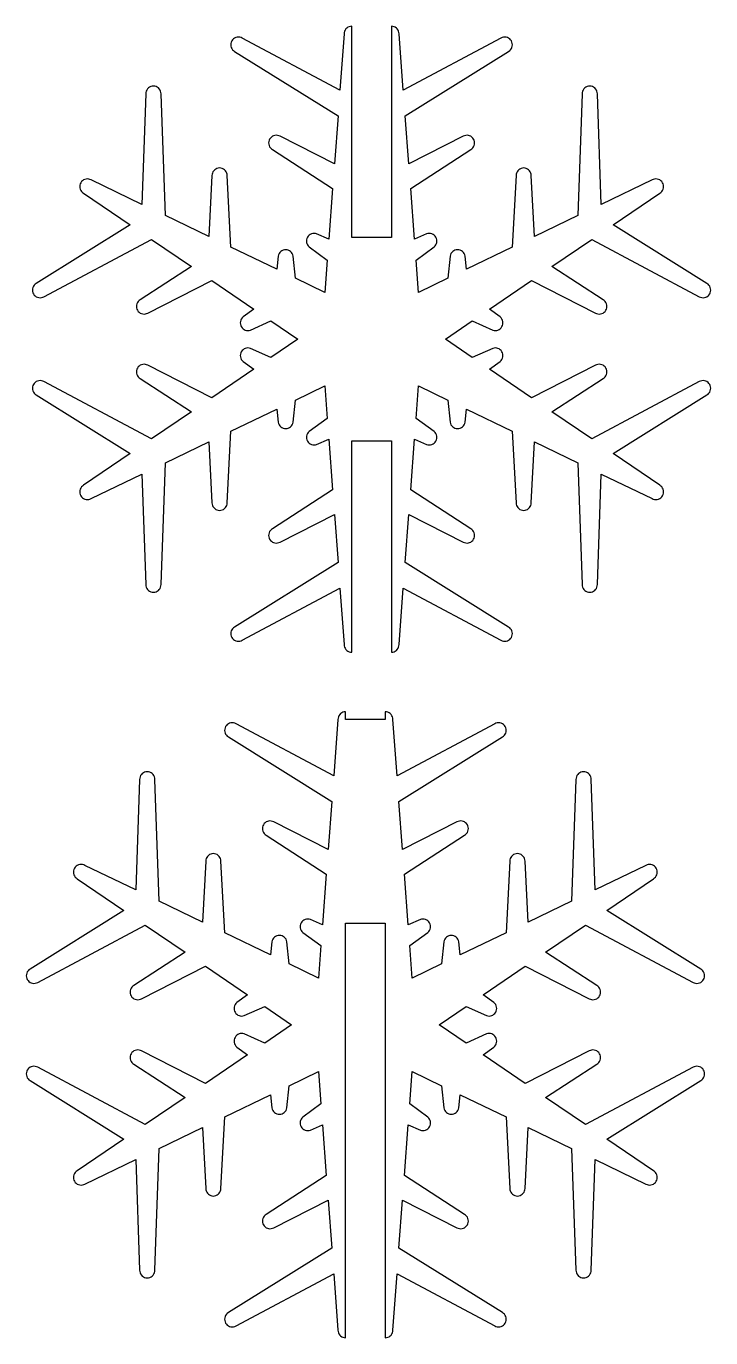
# Model space of a CAD drawing. Extents: x 5 to 95, y 28 to 290.
# Drawn here: x 5.3 to 95, y 28.2 to 200.1 of the extents above; entities that cross this region are included whole.
import ezdxf

# ---------------------------------------------------------------- set-up
doc = ezdxf.new("R2010")
doc.units = 0
doc.layers.get('0').update_dxf_attribs({"linetype": 'CONTINUOUS'})

msp = doc.modelspace()

# ---------------------------------------------------------------- linework, layer by layer
at = {"color": 7}
for points in [[(53.309085, 118.069319), (53.477084, 118.114418), (53.635086, 118.188118), (53.778085, 118.288117), (53.901086, 118.411319), (54.001086, 118.554118), (54.075084, 118.71212), (54.120085, 118.880519), (54.135071, 119.054119), (54.687086, 126.41802), (67.481086, 119.616718), (67.639085, 119.543019), (67.808086, 119.497919), (67.981085, 119.482708), (68.155086, 119.497931), (68.323085, 119.543019), (68.481084, 119.616718), (68.624086, 119.716619), (68.747084, 119.839919), (68.847084, 119.982718), (68.921085, 120.140717), (68.966086, 120.309018), (68.981072, 120.482717), (68.9661, 120.656317), (68.921085, 120.824719), (68.847084, 120.982719), (68.747084, 121.125518), (68.624086, 121.248719), (68.481084, 121.348719), (54.942085, 129.810517), (55.414085, 136.100319), (62.532085, 132.473817), (62.690084, 132.400118), (62.859085, 132.355018), (63.032084, 132.339807), (63.206085, 132.35503), (63.374084, 132.400118), (63.532086, 132.473817), (63.675085, 132.57382), (63.799085, 132.697018), (63.899085, 132.839817), (63.972084, 132.997819), (64.017085, 133.166218), (64.032099, 133.339819), (64.017071, 133.513518), (63.972084, 133.681818), (63.899085, 133.839818), (63.799085, 133.982619), (63.675085, 134.105919), (63.532086, 134.205818), (55.655086, 139.322419), (56.153084, 145.964118), (57.742085, 145.257318), (57.910084, 145.212219), (58.084085, 145.197007), (58.257084, 145.21223), (58.426085, 145.257318), (58.584084, 145.330919), (58.727086, 145.430919), (58.850084, 145.554219), (58.950084, 145.697018), (59.023083, 145.854918), (59.069086, 146.023317), (59.084072, 146.197019), (59.0691, 146.370617), (59.023083, 146.539019), (58.950084, 146.697018), (58.850084, 146.839817), (58.727086, 146.963018), (56.357085, 148.685119), (56.675085, 152.922448), (60.504084, 151.079009), (60.811085, 148.166219), (60.856086, 147.997817), (60.929085, 147.839818), (61.029085, 147.697019), (61.153085, 147.573818), (61.295085, 147.473818), (61.453085, 147.400119), (61.622085, 147.355019), (61.795084, 147.339808), (61.969086, 147.355031), (62.137084, 147.400119), (62.295086, 147.473818), (62.438085, 147.573818), (62.561086, 147.697019), (62.661086, 147.839818), (62.735085, 147.997817), (62.780085, 148.166219), (62.962084, 149.895228), (68.963086, 147.005817), (69.456086, 137.625518), (69.471072, 137.451918), (69.516086, 137.283519), (69.590085, 137.125519), (69.690084, 136.982819), (69.813085, 136.859519), (69.956085, 136.75952), (70.114084, 136.685919), (70.282085, 136.640718), (70.456084, 136.625506), (70.629086, 136.640729), (70.798086, 136.685919), (70.956085, 136.75952), (71.098085, 136.859519), (71.222085, 136.982819), (71.322085, 137.125519), (71.395085, 137.283519), (71.440085, 137.451918), (71.456087, 137.625518), (71.874084, 145.60402), (77.557085, 142.867717), (78.116086, 126.911319), (78.131072, 126.737619), (78.176086, 126.569217), (78.250085, 126.411218), (78.350085, 126.268518), (78.473086, 126.145218), (78.616085, 126.045218), (78.774084, 125.971617), (78.942085, 125.926518), (79.116084, 125.911222), (79.289086, 125.926515), (79.458086, 125.971617), (79.616086, 126.045218), (79.759085, 126.145218), (79.882086, 126.268518), (79.982085, 126.41132), (80.056084, 126.569217), (80.101084, 126.737619), (80.116099, 126.911319), (80.623085, 141.391718), (87.276085, 138.188117), (87.434084, 138.114418), (87.602085, 138.069319), (87.776084, 138.054107), (87.950085, 138.06933), (88.118084, 138.114418), (88.276086, 138.188117), (88.419085, 138.288117), (88.542086, 138.411318), (88.642086, 138.554117), (88.716084, 138.712119), (88.761085, 138.880518), (88.776071, 139.054119), (88.761099, 139.227719), (88.716084, 139.396119), (88.642086, 139.554118), (88.542086, 139.696919), (88.419085, 139.82022), (88.276086, 139.920118), (82.175085, 144.080418), (94.462084, 151.759529), (94.605086, 151.859509), (94.728084, 151.98277), (94.828083, 152.125549), (94.902085, 152.28354), (94.947085, 152.451899), (94.962099, 152.625559), (94.947071, 152.799207), (94.902085, 152.967567), (94.828083, 153.125558), (94.728084, 153.268337), (94.605086, 153.391598), (94.462084, 153.491569), (94.304084, 153.565238), (94.136086, 153.610348), (93.962085, 153.62556), (93.788086, 153.610345), (93.620085, 153.565257), (93.462086, 153.491569), (79.364084, 145.997017), (74.153085, 149.550409), (80.853085, 153.902389), (80.996084, 154.002358), (81.119085, 154.125618), (81.219085, 154.268408), (81.293084, 154.426388), (81.338084, 154.594748), (81.353098, 154.768407), (81.33807, 154.942059), (81.293084, 155.110418), (81.219085, 155.268409), (81.119085, 155.411188), (80.996084, 155.534449), (80.853085, 155.634437), (80.695086, 155.708097), (80.527085, 155.753219), (80.353083, 155.768403), (80.179085, 155.753225), (80.011084, 155.708097), (79.853084, 155.634437), (71.483085, 151.370788), (65.980084, 155.122997), (67.387086, 156.145229), (67.510084, 156.268478), (67.610084, 156.411268), (67.684086, 156.569239), (67.729086, 156.737619), (67.744072, 156.911267), (67.7291, 157.084907), (67.684086, 157.253289), (67.610084, 157.411269), (67.510084, 157.55404), (67.387086, 157.677317), (67.244084, 157.777297), (67.086085, 157.850957), (66.918084, 157.896067), (66.744085, 157.911279), (66.570084, 157.896084), (66.402085, 157.850949), (63.726085, 156.660239), (60.215086, 159.054118), (63.726085, 161.447998), (66.402085, 160.257288), (66.570084, 160.212158), (66.744085, 160.196974), (66.918084, 160.212181), (67.086085, 160.25728), (67.244084, 160.33094), (67.387086, 160.430917), (67.510084, 160.554197), (67.610084, 160.696968), (67.684086, 160.854947), (67.729086, 161.02333), (67.744072, 161.19697), (67.7291, 161.370618), (67.684086, 161.538998), (67.610084, 161.696969), (67.510084, 161.839759), (67.387086, 161.963008), (65.980084, 162.98524), (71.483085, 166.737449), (79.853084, 162.473799), (80.011084, 162.400139), (80.179085, 162.355018), (80.353083, 162.339834), (80.527085, 162.355012), (80.695086, 162.400139), (80.853085, 162.473799), (80.996084, 162.573788), (81.119085, 162.697048), (81.219085, 162.839827), (81.293084, 162.997818), (81.338084, 163.166178), (81.353098, 163.339829), (81.33807, 163.513489), (81.293084, 163.681849), (81.219085, 163.839828), (81.119085, 163.982619), (80.996084, 164.105879), (80.853085, 164.205848), (74.153085, 168.557828), (79.364084, 172.111217), (93.462086, 164.616668), (93.620085, 164.542979), (93.788086, 164.497877), (93.962085, 164.482666), (94.136086, 164.497889), (94.304084, 164.542999), (94.462084, 164.616668), (94.605086, 164.716639), (94.728084, 164.8399), (94.828083, 164.982679), (94.902085, 165.14067), (94.947085, 165.309029), (94.962099, 165.482678), (94.947071, 165.656338), (94.902085, 165.824697), (94.828083, 165.982688), (94.728084, 166.125467), (94.605086, 166.248728), (94.462084, 166.348708), (82.175085, 174.027819), (88.276086, 178.188119), (88.419085, 178.288017), (88.542086, 178.411317), (88.642086, 178.554119), (88.716084, 178.712118), (88.761085, 178.880517), (88.776071, 179.054118), (88.761099, 179.227718), (88.716084, 179.396118), (88.642086, 179.55412), (88.542086, 179.696918), (88.419085, 179.820117), (88.276086, 179.92012), (88.118084, 179.993819), (87.950085, 180.038918), (87.776084, 180.05413), (87.602085, 180.038907), (87.434084, 179.993819), (87.276085, 179.92012), (80.623085, 176.716519), (80.116085, 191.196918), (80.10107, 191.370617), (80.056084, 191.539019), (79.982085, 191.696917), (79.882086, 191.839719), (79.759085, 191.963019), (79.616086, 192.063019), (79.458086, 192.136619), (79.289086, 192.181718), (79.116084, 192.197015), (78.942085, 192.181721), (78.774084, 192.136619), (78.616085, 192.063019), (78.473086, 191.963019), (78.350085, 191.839719), (78.250085, 191.697019), (78.176086, 191.539019), (78.131086, 191.370617), (78.1161, 191.196918), (77.557085, 175.24052), (71.874084, 172.504217), (71.456084, 180.482718), (71.440082, 180.656319), (71.395085, 180.824718), (71.322085, 180.982717), (71.222085, 181.125417), (71.098085, 181.248717), (70.956085, 181.348717), (70.798086, 181.422318), (70.629086, 181.467519), (70.456084, 181.48273), (70.282085, 181.467507), (70.114084, 181.422318), (69.956085, 181.348717), (69.813085, 181.248717), (69.690084, 181.125417), (69.590085, 180.982717), (69.516086, 180.824718), (69.471086, 180.656319), (69.4561, 180.482718), (68.963086, 171.102419), (62.962084, 168.213008), (62.780085, 169.942017), (62.735085, 170.110419), (62.661086, 170.268419), (62.561086, 170.411218), (62.438085, 170.534419), (62.295086, 170.634419), (62.137084, 170.708118), (61.969086, 170.753217), (61.795084, 170.768429), (61.622085, 170.753206), (61.453085, 170.708118), (61.295085, 170.634419), (61.153085, 170.534419), (61.029085, 170.411218), (60.929085, 170.268419), (60.856086, 170.110419), (60.811085, 169.942017), (60.504084, 167.029227), (56.675085, 165.185788), (56.357085, 169.423118), (58.727086, 171.145218), (58.850084, 171.26842), (58.950084, 171.411218), (59.023083, 171.569218), (59.069086, 171.73762), (59.084072, 171.911217), (59.0691, 172.084919), (59.023083, 172.253319), (58.950084, 172.411219), (58.850084, 172.554018), (58.727086, 172.677318), (58.584084, 172.777318), (58.426085, 172.850919), (58.257084, 172.896018), (58.084085, 172.911229), (57.910084, 172.896006), (57.742085, 172.850919), (56.153084, 172.144118), (55.655086, 178.785818), (63.532086, 183.902419), (63.675085, 184.002317), (63.799085, 184.125617), (63.899085, 184.268419), (63.972084, 184.426418), (64.017085, 184.594719), (64.032099, 184.768418), (64.017071, 184.942018), (63.972084, 185.110418), (63.899085, 185.268417), (63.799085, 185.411219), (63.675085, 185.534417), (63.532086, 185.63442), (63.375086, 185.708119), (63.206085, 185.753218), (63.032084, 185.76843), (62.859085, 185.753207), (62.690084, 185.708119), (62.532085, 185.63442), (55.414085, 182.007918), (54.942085, 188.297717), (68.481084, 196.759518), (68.624086, 196.859518), (68.747084, 196.982719), (68.847084, 197.125518), (68.921085, 197.283517), (68.966086, 197.451919), (68.981072, 197.625517), (68.9661, 197.799219), (68.921085, 197.967519), (68.847084, 198.125519), (68.747084, 198.268318), (68.624086, 198.391618), (68.481084, 198.491519), (68.323085, 198.565218), (68.155086, 198.610317), (67.981085, 198.625529), (67.808086, 198.610306), (67.639085, 198.565218), (67.481086, 198.491519), (54.687086, 191.690217), (54.135085, 199.054117), (54.120099, 199.227718), (54.075084, 199.396117), (54.001086, 199.554119), (53.901086, 199.696918), (53.778085, 199.820119), (53.635086, 199.920119), (53.477084, 199.993819), (53.309085, 200.038918), (53.135084, 200.054129), (53.135084, 172.387419), (47.939085, 172.387419), (47.939085, 200.054118), (47.765084, 200.038906), (47.597085, 199.993819), (47.439086, 199.920119), (47.296084, 199.820119), (47.173086, 199.696918), (47.073086, 199.554119), (46.999085, 199.396117), (46.954084, 199.227718), (46.939098, 199.054117), (46.387086, 191.690217), (33.593086, 198.491519), (33.435084, 198.565218), (33.266084, 198.610317), (33.093084, 198.625529), (32.919086, 198.610306), (32.751085, 198.565218), (32.593085, 198.491519), (32.450086, 198.391618), (32.327085, 198.268318), (32.227085, 198.125519), (32.153084, 197.967519), (32.108084, 197.799219), (32.093069, 197.625517), (32.108098, 197.451919), (32.153084, 197.283517), (32.227085, 197.125518), (32.327085, 196.982719), (32.450086, 196.859518), (32.593085, 196.759518), (46.132084, 188.297717), (45.660084, 182.007918), (38.542084, 185.63442), (38.384085, 185.708119), (38.215085, 185.753218), (38.042085, 185.76843), (37.868084, 185.753207), (37.699084, 185.708119), (37.542086, 185.63442), (37.399084, 185.534417), (37.275084, 185.411219), (37.175084, 185.268417), (37.102085, 185.110418), (37.057084, 184.942018), (37.04207, 184.768418), (37.057099, 184.594719), (37.102085, 184.426418), (37.175084, 184.268419), (37.275084, 184.125617), (37.399084, 184.002317), (37.542086, 183.902419), (45.419086, 178.785818), (44.921085, 172.144118), (43.332084, 172.850919), (43.164085, 172.896018), (42.990084, 172.911229), (42.817085, 172.896006), (42.648084, 172.850919), (42.490085, 172.777318), (42.347086, 172.677318), (42.224085, 172.554018), (42.124085, 172.411219), (42.051086, 172.253319), (42.005083, 172.084919), (41.990097, 171.911217), (42.005072, 171.73762), (42.051086, 171.569218), (42.124085, 171.411218), (42.224085, 171.26842), (42.347086, 171.145218), (44.717084, 169.423118), (44.399084, 165.185788), (40.570085, 167.029227), (40.263084, 169.942017), (40.218083, 170.110419), (40.145084, 170.268419), (40.045084, 170.411218), (39.921084, 170.534419), (39.779084, 170.634419), (39.621085, 170.708118), (39.452084, 170.753217), (39.279085, 170.768429), (39.105084, 170.753206), (38.937085, 170.708118), (38.779086, 170.634419), (38.636084, 170.534419), (38.513086, 170.411218), (38.413086, 170.268419), (38.339085, 170.110419), (38.294084, 169.942017), (38.112085, 168.213008), (32.111084, 171.102419), (31.618084, 180.482718), (31.603069, 180.656319), (31.558086, 180.824718), (31.484085, 180.982717), (31.384085, 181.125417), (31.261084, 181.248717), (31.118085, 181.348717), (30.960085, 181.422318), (30.792084, 181.467519), (30.618086, 181.48273), (30.445083, 181.467507), (30.276086, 181.422318), (30.118084, 181.348717), (29.976084, 181.248717), (29.852084, 181.125417), (29.752084, 180.982717), (29.679084, 180.824718), (29.634084, 180.656319), (29.618082, 180.482718), (29.200086, 172.504217), (23.517085, 175.24052), (22.958085, 191.196918), (22.943085, 191.370617), (22.898085, 191.539019), (22.824085, 191.697019), (22.724085, 191.839719), (22.601085, 191.963019), (22.458085, 192.063019), (22.300085, 192.136619), (22.132085, 192.181718), (21.958085, 192.197015), (21.785085, 192.181721), (21.616085, 192.136619), (21.458085, 192.063019), (21.315085, 191.963019), (21.192085, 191.839719), (21.092085, 191.696917), (21.018085, 191.539019), (20.973085, 191.370617), (20.958085, 191.196918), (20.451085, 176.716519), (13.798085, 179.92012), (13.640085, 179.993819), (13.472085, 180.038918), (13.298085, 180.05413), (13.124085, 180.038907), (12.956085, 179.993819), (12.798085, 179.92012), (12.655085, 179.820117), (12.532085, 179.696918), (12.432085, 179.55412), (12.358085, 179.396118), (12.313085, 179.227718), (12.298085, 179.054118), (12.313085, 178.880517), (12.358085, 178.712118), (12.432085, 178.554119), (12.532085, 178.411317), (12.655085, 178.288017), (12.798085, 178.188119), (18.899085, 174.027819), (6.612085, 166.348708), (6.469085, 166.248728), (6.346085, 166.125467), (6.246085, 165.982688), (6.172085, 165.824697), (6.127085, 165.656338), (6.112085, 165.482678), (6.127085, 165.309029), (6.172085, 165.14067), (6.246085, 164.982679), (6.346085, 164.8399), (6.469085, 164.716639), (6.612085, 164.616668), (6.770085, 164.542999), (6.938085, 164.497889), (7.112085, 164.482677), (7.286085, 164.497889), (7.454085, 164.542979), (7.612085, 164.616668), (21.710085, 172.111217), (26.921085, 168.557828), (20.221085, 164.205848), (20.078085, 164.105879), (19.955085, 163.982619), (19.855085, 163.839828), (19.781085, 163.681849), (19.736085, 163.513489), (19.721085, 163.339829), (19.736085, 163.166178), (19.781085, 162.997818), (19.855085, 162.839827), (19.955085, 162.697048), (20.078085, 162.573788), (20.221085, 162.473799), (20.379085, 162.400139), (20.547085, 162.355018), (20.721085, 162.339834), (20.895085, 162.355012), (21.063085, 162.400139), (21.221085, 162.473799), (29.591085, 166.737449), (35.094085, 162.98524), (33.687086, 161.963008), (33.564085, 161.839759), (33.464085, 161.696969), (33.390084, 161.538998), (33.345086, 161.370618), (33.330072, 161.19697), (33.3451, 161.02333), (33.390084, 160.854947), (33.464085, 160.696968), (33.564085, 160.554197), (33.687086, 160.430917), (33.830085, 160.33094), (33.988084, 160.25728), (34.156086, 160.212169), (34.330084, 160.196957), (34.504085, 160.212152), (34.672084, 160.257288), (37.348084, 161.447998), (40.859083, 159.054118), (37.348084, 156.660239), (34.672084, 157.850949), (34.504085, 157.896079), (34.330084, 157.911262), (34.156086, 157.896056), (33.988084, 157.850957), (33.830085, 157.777297), (33.687086, 157.677317), (33.564085, 157.55404), (33.464085, 157.411269), (33.390084, 157.253289), (33.345086, 157.084907), (33.330072, 156.911267), (33.3451, 156.737619), (33.390084, 156.569239), (33.464085, 156.411268), (33.564085, 156.268478), (33.687086, 156.145229), (35.094085, 155.122997), (29.591085, 151.370788), (21.221085, 155.634437), (21.063085, 155.708097), (20.895085, 155.753219), (20.721085, 155.768403), (20.547085, 155.753225), (20.379085, 155.708097), (20.221085, 155.634437), (20.078085, 155.534449), (19.955085, 155.411188), (19.855085, 155.268409), (19.781085, 155.110418), (19.736085, 154.942059), (19.721085, 154.768407), (19.736085, 154.594748), (19.781085, 154.426388), (19.855085, 154.268408), (19.955085, 154.125618), (20.078085, 154.002358), (20.221085, 153.902389), (26.921085, 149.550409), (21.710085, 145.997017), (7.612085, 153.491569), (7.454085, 153.565257), (7.286085, 153.610359), (7.112085, 153.625557), (6.938085, 153.610345), (6.770085, 153.565238), (6.612085, 153.491569), (6.469085, 153.391598), (6.346085, 153.268337), (6.246085, 153.125558), (6.172085, 152.967567), (6.127085, 152.799207), (6.112085, 152.625559), (6.127085, 152.451899), (6.172085, 152.28354), (6.246085, 152.125549), (6.346085, 151.98277), (6.469085, 151.859509), (6.612085, 151.759529), (18.899085, 144.080418), (12.798085, 139.920118), (12.655085, 139.82022), (12.532085, 139.696919), (12.432085, 139.554118), (12.358085, 139.396119), (12.313085, 139.227719), (12.298085, 139.054119), (12.313085, 138.880518), (12.358085, 138.712119), (12.432085, 138.554117), (12.532085, 138.411318), (12.655085, 138.288117), (12.798085, 138.188117), (12.956085, 138.114418), (13.124085, 138.069319), (13.298085, 138.054107), (13.472085, 138.06933), (13.640085, 138.114418), (13.798085, 138.188117), (20.451085, 141.391718), (20.958085, 126.911319), (20.973085, 126.737619), (21.018085, 126.569217), (21.092085, 126.41132), (21.192085, 126.268518), (21.315085, 126.145218), (21.458085, 126.045218), (21.616085, 125.971617), (21.785085, 125.926518), (21.958085, 125.911222), (22.132085, 125.926515), (22.300085, 125.971617), (22.458085, 126.045218), (22.601085, 126.145218), (22.724085, 126.268518), (22.824085, 126.411218), (22.898085, 126.569217), (22.943085, 126.737619), (22.958085, 126.911319), (23.517085, 142.867717), (29.200086, 145.60402), (29.618085, 137.625518), (29.634087, 137.451918), (29.679084, 137.283519), (29.752084, 137.125519), (29.852084, 136.982819), (29.976084, 136.859519), (30.118084, 136.75952), (30.276086, 136.685919), (30.445083, 136.640718), (30.618086, 136.625506), (30.792084, 136.640729), (30.960085, 136.685919), (31.118085, 136.75952), (31.261084, 136.859519), (31.384085, 136.982819), (31.484085, 137.125519), (31.558086, 137.283519), (31.603084, 137.451918), (31.618098, 137.625518), (32.111084, 147.005817), (38.112085, 149.895228), (38.294084, 148.166219), (38.339085, 147.997817), (38.413086, 147.839818), (38.513086, 147.697019), (38.636084, 147.573818), (38.779086, 147.473818), (38.937085, 147.400119), (39.105084, 147.355019), (39.279085, 147.339808), (39.452084, 147.355031), (39.621085, 147.400119), (39.779084, 147.473818), (39.921084, 147.573818), (40.045084, 147.697019), (40.145084, 147.839818), (40.218083, 147.997817), (40.263084, 148.166219), (40.570085, 151.079009), (44.399084, 152.922448), (44.717084, 148.685119), (42.347086, 146.963018), (42.224085, 146.839817), (42.124085, 146.697018), (42.051086, 146.539019), (42.005083, 146.370617), (41.990097, 146.197019), (42.005072, 146.023317), (42.051086, 145.854918), (42.124085, 145.697018), (42.224085, 145.554219), (42.347086, 145.430919), (42.490085, 145.330919), (42.648084, 145.257318), (42.817085, 145.212219), (42.990084, 145.197007), (43.164085, 145.21223), (43.332084, 145.257318), (44.921085, 145.964118), (45.419086, 139.322419), (37.542086, 134.205818), (37.399084, 134.105919), (37.275084, 133.982619), (37.175084, 133.839818), (37.102085, 133.681818), (37.057084, 133.513518), (37.04207, 133.339819), (37.057099, 133.166218), (37.102085, 132.997819), (37.175084, 132.839817), (37.275084, 132.697018), (37.399084, 132.57382), (37.542086, 132.473817), (37.700085, 132.400118), (37.868084, 132.355018), (38.042085, 132.339807), (38.215085, 132.35503), (38.384085, 132.400118), (38.542084, 132.473817), (45.660084, 136.100319), (46.132084, 129.810517), (32.593085, 121.348719), (32.450086, 121.248719), (32.327085, 121.125518), (32.227085, 120.982719), (32.153084, 120.824719), (32.108084, 120.656317), (32.093069, 120.482717), (32.108098, 120.309018), (32.153084, 120.140717), (32.227085, 119.982718), (32.327085, 119.839919), (32.450086, 119.716619), (32.593085, 119.616718), (32.751085, 119.543019), (32.919086, 119.497919), (33.093084, 119.482708), (33.266084, 119.497931), (33.435084, 119.543019), (33.593086, 119.616718), (46.387086, 126.41802), (46.939084, 119.054119), (46.95407, 118.880519), (46.999085, 118.71212), (47.073086, 118.554118), (47.173086, 118.411319), (47.296084, 118.288117), (47.439086, 118.188118), (47.597085, 118.114418), (47.765084, 118.069319), (47.939085, 118.054107), (47.939085, 145.720817), (53.135084, 145.720817), (53.135084, 118.054119), (53.309085, 118.06933)], [(52.488688, 28.247688), (52.656689, 28.292788), (52.814688, 28.366487), (52.957688, 28.46649), (53.080689, 28.589688), (53.180688, 28.732487), (53.254687, 28.890489), (53.299687, 29.058888), (53.314673, 29.232489), (53.866689, 36.596389), (66.660689, 29.795088), (66.818688, 29.721388), (66.987688, 29.676289), (67.160688, 29.661077), (67.334689, 29.6763), (67.502687, 29.721388), (67.660689, 29.795088), (67.803689, 29.894989), (67.926689, 30.018289), (68.026689, 30.161087), (68.100688, 30.31909), (68.145688, 30.487387), (68.160702, 30.661089), (68.145674, 30.834687), (68.100688, 31.003089), (68.026689, 31.161088), (67.926689, 31.303887), (67.803689, 31.427088), (67.660689, 31.527088), (54.121688, 39.988889), (54.593688, 46.278688), (61.711688, 42.652189), (61.869687, 42.578487), (62.038687, 42.533388), (62.211689, 42.518176), (62.385688, 42.533399), (62.553689, 42.578487), (62.711688, 42.652189), (62.854688, 42.752189), (62.978688, 42.875388), (63.078687, 43.018189), (63.151687, 43.176189), (63.196687, 43.344588), (63.211702, 43.518188), (63.196673, 43.691888), (63.151687, 43.860188), (63.078687, 44.018187), (62.978688, 44.160989), (62.854688, 44.284289), (62.711688, 44.384187), (54.834688, 49.500789), (55.332689, 56.142488), (56.921688, 55.435688), (57.089689, 55.390588), (57.263688, 55.375377), (57.436687, 55.3906), (57.605687, 55.435688), (57.763689, 55.509288), (57.906689, 55.609288), (58.029687, 55.732588), (58.129689, 55.875387), (58.202689, 56.033288), (58.248688, 56.20169), (58.263674, 56.375389), (58.248702, 56.548989), (58.202689, 56.717389), (58.129689, 56.875388), (58.029687, 57.018189), (57.906689, 57.141388), (55.536688, 58.863488), (55.854687, 63.100818), (59.683687, 61.257379), (59.990688, 58.344589), (60.035688, 58.17619), (60.108688, 58.018187), (60.208688, 57.875389), (60.332688, 57.752187), (60.474688, 57.652188), (60.632687, 57.578488), (60.801687, 57.533389), (60.974687, 57.518177), (61.148688, 57.5334), (61.316689, 57.578488), (61.474689, 57.652188), (61.617688, 57.752187), (61.740689, 57.875389), (61.840689, 58.018187), (61.914687, 58.17619), (61.959688, 58.344589), (62.141687, 60.073598), (68.142688, 57.18419), (68.635688, 47.803888), (68.650674, 47.630287), (68.695689, 47.461888), (68.769687, 47.303889), (68.869687, 47.161189), (68.992688, 47.037889), (69.135687, 46.937889), (69.293689, 46.864288), (69.461688, 46.819088), (69.635689, 46.803876), (69.808688, 46.819099), (69.977689, 46.864288), (70.135688, 46.937889), (70.277688, 47.037889), (70.401688, 47.161189), (70.501688, 47.303889), (70.574687, 47.461888), (70.619688, 47.630287), (70.63569, 47.803888), (71.053689, 55.782389), (76.736688, 53.046089), (77.295688, 37.089688), (77.310674, 36.915989), (77.355689, 36.74759), (77.429687, 36.589588), (77.529687, 36.446887), (77.652688, 36.323587), (77.795687, 36.223588), (77.953689, 36.14999), (78.121688, 36.104888), (78.295689, 36.089591), (78.468688, 36.104885), (78.637689, 36.14999), (78.795688, 36.223588), (78.938687, 36.323587), (79.061688, 36.446887), (79.161688, 36.589689), (79.235689, 36.74759), (79.280687, 36.915989), (79.295701, 37.089688), (79.802688, 51.570087), (86.455687, 48.366489), (86.613687, 48.292787), (86.781688, 48.247688), (86.955689, 48.232476), (87.129688, 48.247699), (87.297689, 48.292787), (87.455688, 48.366489), (87.598687, 48.466489), (87.721688, 48.589688), (87.821688, 48.732489), (87.895687, 48.890489), (87.940687, 49.058888), (87.955673, 49.232488), (87.940701, 49.406089), (87.895687, 49.574488), (87.821688, 49.732487), (87.721688, 49.875289), (87.598687, 49.998589), (87.455688, 50.098487), (81.354687, 54.258787), (93.641689, 61.937899), (93.784688, 62.037879), (93.907689, 62.161139), (94.007689, 62.303918), (94.081687, 62.461909), (94.126688, 62.630269), (94.141674, 62.803928), (94.126702, 62.977577), (94.081687, 63.145939), (94.007689, 63.303927), (93.907689, 63.446709), (93.784688, 63.569967), (93.641689, 63.669939), (93.483687, 63.743607), (93.315688, 63.788717), (93.141687, 63.803929), (92.967689, 63.788717), (92.799687, 63.74363), (92.641688, 63.669939), (78.543689, 56.175389), (73.332687, 59.728779), (80.032688, 64.080758), (80.175687, 64.180727), (80.298688, 64.303988), (80.398688, 64.446778), (80.472689, 64.604757), (80.517687, 64.773117), (80.532701, 64.94678), (80.517673, 65.120428), (80.472689, 65.288788), (80.398688, 65.446779), (80.298688, 65.589558), (80.175687, 65.712818), (80.032688, 65.81281), (79.874689, 65.88647), (79.706687, 65.931588), (79.532689, 65.946772), (79.358688, 65.931594), (79.190689, 65.88647), (79.032687, 65.81281), (70.662687, 61.549157), (65.159687, 65.301369), (66.566689, 66.323598), (66.689687, 66.446847), (66.789689, 66.589638), (66.863688, 66.747609), (66.908688, 66.915988), (66.923703, 67.089639), (66.908674, 67.263279), (66.863688, 67.431659), (66.789689, 67.589638), (66.689687, 67.732409), (66.566689, 67.855689), (66.423687, 67.955669), (66.265687, 68.029329), (66.097689, 68.07444), (65.923688, 68.089652), (65.749689, 68.074454), (65.581688, 68.029318), (62.905688, 66.838608), (59.394688, 69.232488), (62.905688, 71.626367), (65.581688, 70.435658), (65.749689, 70.390527), (65.923688, 70.375344), (66.097689, 70.39055), (66.265687, 70.435649), (66.423687, 70.509309), (66.566689, 70.609289), (66.689687, 70.732569), (66.789689, 70.875337), (66.863688, 71.03332), (66.908688, 71.201699), (66.923703, 71.375339), (66.908674, 71.548988), (66.863688, 71.717367), (66.789689, 71.875338), (66.689687, 72.018128), (66.566689, 72.141378), (65.159687, 73.163609), (70.662687, 76.915818), (79.032687, 72.652169), (79.190689, 72.578509), (79.358688, 72.533387), (79.532689, 72.518204), (79.706687, 72.533382), (79.874689, 72.578509), (80.032688, 72.652169), (80.175687, 72.752157), (80.298688, 72.875418), (80.398688, 73.018197), (80.472689, 73.176188), (80.517687, 73.344547), (80.532701, 73.518199), (80.517673, 73.691859), (80.472689, 73.860218), (80.398688, 74.018198), (80.298688, 74.160988), (80.175687, 74.284249), (80.032688, 74.384217), (73.332687, 78.736197), (78.543689, 82.289589), (92.641688, 74.795037), (92.799687, 74.721349), (92.967689, 74.67625), (93.141687, 74.661038), (93.315688, 74.676261), (93.483687, 74.721369), (93.641689, 74.795037), (93.784688, 74.895009), (93.907689, 75.018269), (94.007689, 75.161048), (94.081687, 75.319039), (94.126688, 75.487399), (94.141674, 75.661047), (94.126702, 75.834707), (94.081687, 76.003069), (94.007689, 76.161057), (93.907689, 76.303839), (93.784688, 76.427097), (93.641689, 76.527077), (81.354687, 84.206189), (87.455688, 88.366488), (87.598687, 88.466389), (87.721688, 88.58969), (87.821688, 88.732488), (87.895687, 88.890488), (87.940687, 89.05889), (87.955673, 89.232487), (87.940701, 89.406088), (87.895687, 89.574487), (87.821688, 89.732489), (87.721688, 89.875288), (87.598687, 89.998489), (87.455688, 90.098489), (87.297689, 90.172189), (87.129688, 90.217288), (86.955689, 90.232499), (86.781688, 90.217276), (86.613687, 90.172189), (86.455687, 90.098489), (79.802688, 86.894889), (79.295687, 101.375288), (79.280673, 101.54899), (79.235689, 101.717389), (79.161688, 101.875289), (79.061688, 102.018088), (78.938687, 102.141388), (78.795688, 102.241388), (78.637689, 102.314989), (78.468688, 102.360088), (78.295689, 102.375384), (78.121688, 102.360091), (77.953689, 102.314989), (77.795687, 102.241388), (77.652688, 102.141388), (77.529687, 102.018088), (77.429687, 101.875388), (77.355689, 101.717389), (77.310688, 101.54899), (77.295702, 101.375288), (76.736688, 85.418889), (71.053689, 82.682589), (70.635687, 90.661088), (70.619685, 90.834688), (70.574687, 91.003087), (70.501688, 91.16109), (70.401688, 91.30379), (70.277688, 91.42709), (70.135688, 91.527089), (69.977689, 91.600687), (69.808688, 91.645888), (69.635689, 91.6611), (69.461688, 91.645877), (69.293689, 91.600687), (69.135687, 91.527089), (68.992688, 91.42709), (68.869687, 91.30379), (68.769687, 91.16109), (68.695689, 91.003087), (68.650688, 90.834688), (68.635702, 90.661088), (68.142688, 81.280789), (62.141687, 78.391378), (61.959688, 80.12039), (61.914687, 80.288789), (61.840689, 80.446788), (61.740689, 80.589587), (61.617688, 80.712788), (61.474689, 80.812788), (61.316689, 80.886488), (61.148688, 80.93159), (60.974687, 80.946801), (60.801687, 80.931575), (60.632687, 80.886488), (60.474688, 80.812788), (60.332688, 80.712788), (60.208688, 80.589587), (60.108688, 80.446788), (60.035688, 80.288789), (59.990688, 80.12039), (59.683687, 77.2076), (55.854687, 75.364158), (55.536688, 79.601487), (57.906689, 81.323588), (58.029687, 81.446789), (58.129689, 81.589588), (58.202689, 81.747587), (58.248688, 81.915989), (58.263674, 82.08959), (58.248702, 82.263289), (58.202689, 82.431688), (58.129689, 82.589589), (58.029687, 82.732387), (57.906689, 82.855688), (57.763689, 82.955687), (57.605687, 83.029288), (57.436687, 83.074387), (57.263688, 83.089599), (57.089689, 83.074376), (56.921688, 83.029288), (55.332689, 82.322488), (54.834688, 88.964187), (62.711688, 94.080789), (62.854688, 94.18069), (62.978688, 94.30399), (63.078687, 94.446788), (63.151687, 94.604788), (63.196687, 94.773088), (63.211702, 94.946787), (63.196673, 95.120388), (63.151687, 95.288787), (63.078687, 95.446789), (62.978688, 95.589588), (62.854688, 95.712789), (62.711688, 95.812789), (62.554688, 95.886489), (62.385688, 95.931588), (62.211689, 95.9468), (62.038687, 95.931576), (61.869687, 95.886489), (61.711688, 95.812789), (54.593688, 92.186287), (54.121688, 98.476089), (67.660689, 106.937888), (67.803689, 107.037887), (67.926689, 107.161089), (68.026689, 107.303887), (68.100688, 107.46189), (68.145688, 107.630289), (68.160702, 107.803889), (68.145674, 107.977589), (68.100688, 108.145889), (68.026689, 108.303888), (67.926689, 108.446687), (67.803689, 108.569987), (67.660689, 108.669888), (67.502687, 108.743588), (67.334689, 108.78869), (67.160688, 108.803901), (66.987688, 108.788675), (66.818688, 108.743588), (66.660689, 108.669888), (53.866689, 101.868589), (53.314687, 109.23249), (53.299701, 109.406087), (53.254687, 109.574489), (53.180688, 109.732489), (53.080689, 109.875287), (52.957688, 109.998489), (52.814688, 110.098489), (52.656689, 110.172188), (52.488688, 110.217287), (52.314687, 110.232499), (52.314687, 109.23249), (47.118688, 109.23249), (47.118688, 110.232488), (46.944689, 110.217276), (46.776688, 110.172188), (46.618689, 110.098489), (46.475687, 109.998489), (46.352689, 109.875287), (46.252689, 109.732489), (46.178687, 109.574489), (46.133687, 109.406087), (46.118701, 109.23249), (45.566688, 101.868589), (32.772689, 108.669888), (32.614689, 108.743588), (32.445689, 108.78869), (32.272687, 108.803901), (32.098688, 108.788675), (31.930687, 108.743588), (31.772688, 108.669888), (31.629689, 108.569987), (31.506688, 108.446687), (31.406688, 108.303888), (31.332689, 108.145889), (31.287689, 107.977589), (31.272675, 107.803889), (31.287703, 107.630289), (31.332689, 107.46189), (31.406688, 107.303887), (31.506688, 107.161089), (31.629689, 107.037887), (31.772688, 106.937888), (45.311689, 98.476089), (44.839687, 92.186287), (37.721687, 95.812789), (37.563687, 95.886489), (37.394687, 95.931588), (37.221688, 95.9468), (37.047689, 95.931576), (36.878689, 95.886489), (36.721689, 95.812789), (36.578687, 95.712789), (36.454687, 95.589588), (36.354687, 95.446789), (36.281687, 95.288787), (36.236687, 95.120388), (36.221701, 94.946787), (36.236673, 94.773088), (36.281687, 94.604788), (36.354687, 94.446788), (36.454687, 94.30399), (36.578687, 94.18069), (36.721689, 94.080789), (44.598689, 88.964187), (44.100688, 82.322488), (42.511689, 83.029288), (42.343688, 83.074387), (42.169687, 83.089599), (41.996687, 83.074376), (41.827687, 83.029288), (41.669688, 82.955687), (41.526689, 82.855688), (41.403688, 82.732387), (41.303688, 82.589589), (41.230688, 82.431688), (41.184689, 82.263289), (41.169703, 82.08959), (41.184675, 81.915989), (41.230688, 81.747587), (41.303688, 81.589588), (41.403688, 81.446789), (41.526689, 81.323588), (43.896689, 79.601487), (43.578687, 75.364158), (39.749688, 77.2076), (39.442689, 80.12039), (39.397689, 80.288789), (39.324689, 80.446788), (39.224689, 80.589587), (39.100689, 80.712788), (38.958689, 80.812788), (38.800687, 80.886488), (38.631687, 80.93159), (38.458688, 80.946801), (38.284689, 80.931575), (38.116688, 80.886488), (37.958689, 80.812788), (37.815689, 80.712788), (37.692688, 80.589587), (37.592689, 80.446788), (37.518687, 80.288789), (37.473687, 80.12039), (37.291687, 78.391378), (31.290689, 81.280789), (30.797689, 90.661088), (30.782703, 90.834688), (30.737689, 91.003087), (30.663687, 91.16109), (30.563687, 91.30379), (30.440689, 91.42709), (30.297687, 91.527089), (30.139688, 91.600687), (29.971687, 91.645888), (29.797688, 91.6611), (29.624689, 91.645877), (29.455689, 91.600687), (29.297689, 91.527089), (29.155689, 91.42709), (29.031689, 91.30379), (28.931689, 91.16109), (28.858687, 91.003087), (28.813689, 90.834688), (28.797687, 90.661088), (28.379688, 82.682589), (22.696687, 85.418889), (22.137687, 101.375288), (22.122687, 101.54899), (22.077687, 101.717389), (22.003687, 101.875388), (21.903687, 102.018088), (21.780687, 102.141388), (21.637687, 102.241388), (21.479687, 102.314989), (21.311687, 102.360088), (21.137687, 102.375384), (20.964687, 102.360091), (20.795687, 102.314989), (20.637687, 102.241388), (20.494687, 102.141388), (20.371687, 102.018088), (20.271687, 101.875289), (20.197687, 101.717389), (20.152687, 101.54899), (20.137687, 101.375288), (19.630687, 86.894889), (12.977687, 90.098489), (12.819687, 90.172189), (12.651687, 90.217288), (12.477687, 90.232499), (12.303687, 90.217276), (12.135687, 90.172189), (11.977687, 90.098489), (11.834687, 89.998489), (11.711687, 89.875288), (11.611687, 89.732489), (11.537687, 89.574487), (11.492687, 89.406088), (11.477687, 89.232487), (11.492687, 89.05889), (11.537687, 88.890488), (11.611687, 88.732488), (11.711687, 88.58969), (11.834687, 88.466389), (11.977687, 88.366488), (18.078687, 84.206189), (5.791687, 76.527077), (5.648687, 76.427097), (5.525687, 76.303839), (5.425687, 76.161057), (5.351687, 76.003069), (5.306687, 75.834707), (5.291687, 75.661047), (5.306687, 75.487399), (5.351687, 75.319039), (5.425687, 75.161048), (5.525687, 75.018269), (5.648687, 74.895009), (5.791687, 74.795037), (5.949687, 74.721369), (6.117687, 74.676258), (6.291687, 74.661046), (6.465687, 74.676261), (6.633687, 74.721349), (6.791687, 74.795037), (20.889687, 82.289589), (26.100686, 78.736197), (19.400687, 74.384217), (19.257687, 74.284249), (19.134687, 74.160988), (19.034687, 74.018198), (18.960687, 73.860218), (18.915687, 73.691859), (18.900687, 73.518199), (18.915687, 73.344547), (18.960687, 73.176188), (19.034687, 73.018197), (19.134687, 72.875418), (19.257687, 72.752157), (19.400687, 72.652169), (19.558687, 72.578509), (19.726687, 72.533387), (19.900687, 72.518204), (20.074687, 72.533382), (20.242687, 72.578509), (20.400687, 72.652169), (28.770687, 76.915818), (34.273688, 73.163609), (32.866688, 72.141378), (32.743688, 72.018128), (32.643688, 71.875338), (32.569689, 71.717367), (32.524689, 71.548988), (32.509674, 71.375339), (32.524703, 71.201699), (32.569689, 71.03332), (32.643688, 70.875337), (32.743688, 70.732569), (32.866688, 70.609289), (33.009688, 70.509309), (33.167687, 70.435649), (33.335688, 70.390539), (33.509689, 70.375327), (33.683688, 70.390522), (33.851689, 70.435658), (36.527689, 71.626367), (40.038689, 69.232488), (36.527689, 66.838608), (33.851689, 68.029318), (33.683688, 68.074448), (33.509689, 68.089632), (33.335688, 68.074426), (33.167687, 68.029329), (33.009688, 67.955669), (32.866688, 67.855689), (32.743688, 67.732409), (32.643688, 67.589638), (32.569689, 67.431659), (32.524689, 67.263279), (32.509674, 67.089639), (32.524703, 66.915988), (32.569689, 66.747609), (32.643688, 66.589638), (32.743688, 66.446847), (32.866688, 66.323598), (34.273688, 65.301369), (28.770687, 61.549157), (20.400687, 65.81281), (20.242687, 65.88647), (20.074687, 65.931588), (19.900687, 65.946772), (19.726687, 65.931594), (19.558687, 65.88647), (19.400687, 65.81281), (19.257687, 65.712818), (19.134687, 65.589558), (19.034687, 65.446779), (18.960687, 65.288788), (18.915687, 65.120428), (18.900687, 64.94678), (18.915687, 64.773117), (18.960687, 64.604757), (19.034687, 64.446778), (19.134687, 64.303988), (19.257687, 64.180727), (19.400687, 64.080758), (26.100686, 59.728779), (20.889687, 56.175389), (6.791687, 63.669939), (6.633687, 63.74363), (6.465687, 63.788729), (6.291687, 63.803941), (6.117687, 63.788717), (5.949687, 63.743607), (5.791687, 63.669939), (5.648687, 63.569967), (5.525687, 63.446709), (5.425687, 63.303927), (5.351687, 63.145939), (5.306687, 62.977577), (5.291687, 62.803928), (5.306687, 62.630269), (5.351687, 62.461909), (5.425687, 62.303918), (5.525687, 62.161139), (5.648687, 62.037879), (5.791687, 61.937899), (18.078687, 54.258787), (11.977687, 50.098487), (11.834687, 49.998589), (11.711687, 49.875289), (11.611687, 49.732487), (11.537687, 49.574488), (11.492687, 49.406089), (11.477687, 49.232488), (11.492687, 49.058888), (11.537687, 48.890489), (11.611687, 48.732489), (11.711687, 48.589688), (11.834687, 48.466489), (11.977687, 48.366489), (12.135687, 48.292787), (12.303687, 48.247688), (12.477687, 48.232476), (12.651687, 48.247699), (12.819687, 48.292787), (12.977687, 48.366489), (19.630687, 51.570087), (20.137687, 37.089688), (20.152687, 36.915989), (20.197687, 36.74759), (20.271687, 36.589689), (20.371687, 36.446887), (20.494687, 36.323587), (20.637687, 36.223588), (20.795687, 36.14999), (20.964687, 36.104888), (21.137687, 36.089591), (21.311687, 36.104885), (21.479687, 36.14999), (21.637687, 36.223588), (21.780687, 36.323587), (21.903687, 36.446887), (22.003687, 36.589588), (22.077687, 36.74759), (22.122687, 36.915989), (22.137687, 37.089688), (22.696687, 53.046089), (28.379688, 55.782389), (28.797687, 47.803888), (28.813689, 47.630287), (28.858687, 47.461888), (28.931689, 47.303889), (29.031689, 47.161189), (29.155689, 47.037889), (29.297689, 46.937889), (29.455689, 46.864288), (29.624689, 46.819088), (29.797688, 46.803876), (29.971687, 46.819099), (30.139688, 46.864288), (30.297687, 46.937889), (30.440689, 47.037889), (30.563687, 47.161189), (30.663687, 47.303889), (30.737689, 47.461888), (30.782689, 47.630287), (30.797675, 47.803888), (31.290689, 57.18419), (37.291687, 60.073598), (37.473687, 58.344589), (37.518687, 58.17619), (37.592689, 58.018187), (37.692688, 57.875389), (37.815689, 57.752187), (37.958689, 57.652188), (38.116688, 57.578488), (38.284689, 57.533389), (38.458688, 57.518177), (38.631687, 57.5334), (38.800687, 57.578488), (38.958689, 57.652188), (39.100689, 57.752187), (39.224689, 57.875389), (39.324689, 58.018187), (39.397689, 58.17619), (39.442689, 58.344589), (39.749688, 61.257379), (43.578687, 63.100818), (43.896689, 58.863488), (41.526689, 57.141388), (41.403688, 57.018189), (41.303688, 56.875388), (41.230688, 56.717389), (41.184689, 56.548989), (41.169703, 56.375389), (41.184675, 56.20169), (41.230688, 56.033288), (41.303688, 55.875387), (41.403688, 55.732588), (41.526689, 55.609288), (41.669688, 55.509288), (41.827687, 55.435688), (41.996687, 55.390588), (42.169687, 55.375377), (42.343688, 55.3906), (42.511689, 55.435688), (44.100688, 56.142488), (44.598689, 49.500789), (36.721689, 44.384187), (36.578687, 44.284289), (36.454687, 44.160989), (36.354687, 44.018187), (36.281687, 43.860188), (36.236687, 43.691888), (36.221701, 43.518188), (36.236673, 43.344588), (36.281687, 43.176189), (36.354687, 43.018189), (36.454687, 42.875388), (36.578687, 42.752189), (36.721689, 42.652189), (36.879688, 42.578487), (37.047689, 42.533388), (37.221688, 42.518176), (37.394687, 42.533399), (37.563687, 42.578487), (37.721687, 42.652189), (44.839687, 46.278688), (45.311689, 39.988889), (31.772688, 31.527088), (31.629689, 31.427088), (31.506688, 31.303887), (31.406688, 31.161088), (31.332689, 31.003089), (31.287689, 30.834687), (31.272675, 30.661089), (31.287703, 30.487387), (31.332689, 30.31909), (31.406688, 30.161087), (31.506688, 30.018289), (31.629689, 29.894989), (31.772688, 29.795088), (31.930687, 29.721388), (32.098688, 29.676289), (32.272687, 29.661077), (32.445689, 29.6763), (32.614689, 29.721388), (32.772689, 29.795088), (45.566688, 36.596389), (46.118687, 29.232489), (46.133673, 29.058888), (46.178687, 28.890489), (46.252689, 28.732487), (46.352689, 28.589688), (46.475687, 28.46649), (46.618689, 28.366487), (46.776688, 28.292788), (46.944689, 28.247688), (47.118688, 28.232477), (47.118688, 82.565789), (52.314687, 82.565789), (52.314687, 28.232488), (52.488688, 28.2477)]]:
    msp.add_lwpolyline(points, dxfattribs=at)

doc.saveas('drawing.dxf')
